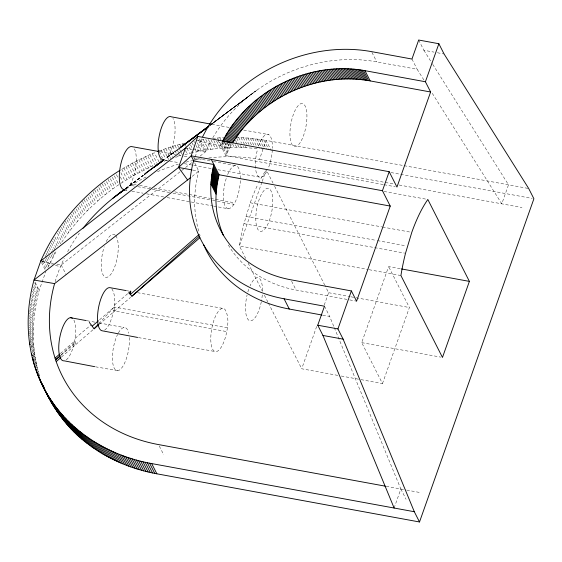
<?xml version="1.0" encoding="UTF-8"?>
<svg xmlns="http://www.w3.org/2000/svg" width="562" height="562" viewBox="0 0 562 562"><rect width="100%" height="100%" fill="white"/><g stroke="black" fill="none" stroke-linecap="round" stroke-linejoin="round"><path stroke-width="0.42" stroke-dasharray="2.81 2.11" d="M37.415 369.656L38.525 371.847C30.812 345.279 32.238 316.785 39.207 290.266L45.936 271.256M111.845 288.826C116.32 295.521 113.594 303.635 114.746 310.997L226.767 331.601C228.151 324.386 228.903 316.251 225.095 309.634A21.911 7.65 -79.6 0 0 212.598 324.752A21.911 7.65 -79.6 0 0 214.621 351.355A21.911 7.65 -79.6 0 0 226.767 331.601M262.306 294.952L261.871 298.598A21.911 7.65 -79.6 0 1 261.463 301.014M66.253 359.856A21.911 7.65 -79.6 0 0 74.058 343.965L75.139 338.345L75.645 327.681A21.911 7.65 -79.6 0 0 72.308 318.176M104.63 330.119A21.911 7.65 -79.6 0 0 113.517 310.786L114.283 307.014L227.533 327.829M245.735 258.436L239.384 245.917A93.109 32.519 -79.6 0 1 243.964 223.669L250.245 202.777A93.109 32.519 -79.6 0 1 257.839 184.477M194.059 160.156L194.888 157.725M195.162 156.917L200.416 141.533A142.404 121.294 -26.9 0 1 201.87 138.364M208.818 157.964A164.315 139.952 -26.9 0 1 259.475 159.404L266.072 140.367L403.256 165.523M261.906 182.271L239.384 245.917L368.272 269.549M262.201 181.442L266.297 169.872L273.048 183.17M337.797 375.388L301.71 368.77L316.919 325.784M324.232 305.117L328.622 292.718L325.054 285.679M360.994 379.638L382.476 383.579L361.703 342.63L388.616 266.578L401.507 268.945M382.476 383.579L409.396 307.533L388.616 266.578M394.124 508.027L400.847 489.017L334.348 327.787M55.132 281.724A164.315 139.952 -26.9 0 1 60.415 266.802L61.195 264.962A164.315 139.952 -26.9 0 1 64.258 258.26M47.896 267.491L56.643 250.504M213.63 206.092L228.256 208.769C231.284 208.467 233.392 205.327 234.754 202.861A21.911 7.65 -79.6 0 0 239.595 170.715A21.911 7.65 -79.6 0 0 227.434 175.098M383.207 184.526L225.819 155.611L227.09 152.941L221.892 142.706L220.627 145.375L200.416 141.533M227.09 152.941L232.092 143.795M114.367 175.927L118.821 184.701C95.772 200.311 75.673 220.416 60.668 243.908L56.214 235.127M98.842 323.67L114.283 307.014L99.038 320.242M126.232 189.141L129.97 185.256L143.057 175.26M61.314 354.636L75.245 341.829M60.345 353.526L74.886 340.867L75.87 344.499L61.455 357.053M75.87 344.499L94.086 328.798M99.249 324.344L130.567 297.361M114.304 305.159L128.663 292.844M60.949 355.317L75.603 342.792M75.139 338.345L91.227 324.731M209.872 125.558L251.088 94.479A142.404 121.294 -26.9 0 1 376.765 61.876L417.152 69.281L424.127 80.373M192.162 176.37L198.751 171.157L193.778 160.964M56.931 264.14L61.195 264.962L191.79 162.601M194.557 160.43L197.318 158.266M200.086 156.103L205.615 151.768A142.404 121.294 -26.9 0 1 211.08 140.809M125.846 188.396L133.025 183.093L130.623 183.816L129.97 185.256L136.854 186.514M125.537 188.727L131.845 183.985L136.137 184.772M167.047 157.648L175.182 151.522M210.982 124.624L255.527 91.135M125.572 188.642L143.085 175.485M166.907 157.599L174.613 151.81M211.593 124.061L254.031 92.231M125.523 188.762L143.408 175.295M166.872 157.683L175.189 151.48M257.031 90.046L209.9 125.389L248.193 96.79M209.774 125.445L249.633 95.624M125.874 188.453L143.345 175.379M167.104 157.592L174.094 152.365M174.937 151.431L167.237 157.177L168.284 155.688A21.911 7.65 -79.6 0 0 172.956 118.463M120.837 183.345L135.407 174.515L152.864 165.839L147.673 155.604L132.358 163.106L119.734 170.476M147.673 155.604L154.402 152.759L159.594 162.994M158.934 150.988L172.731 146.303L184.399 143.134M164.125 161.224L167.933 159.833M175.604 157.255L180.247 155.857L179.503 154.395M184.905 154.564L191.157 153.005M256.989 148.579C235.267 146.352 213.209 147.946 191.937 152.822L188.972 146.97M196.173 140.648L205.636 139.158L210.827 149.394M212.738 138.329L223.774 137.542M236.314 137.395L250.266 138.189L266.072 140.367L271.27 150.602M217.894 169.724L261.197 177.36L263.676 175.913L265.587 173.44A21.911 7.65 -79.6 0 0 267.681 169.598M131.845 183.985L130.623 183.816A21.911 7.65 -79.6 0 0 134.121 148.424M113.517 310.786L114.746 310.997M95.505 366.81L117.802 370.674M165.404 160.268L168.846 160.887M169.71 161.041L179.173 162.748M184.336 163.675L192.942 165.228M193.806 165.383L211.874 168.635M229.113 127.426L211.157 124.16M243.704 130.068L268.587 134.571M159.503 151.628L175.646 154.55M138.47 337.593L215.26 351.573M418.683 40.028L423.874 50.271L433.976 52.118M437.341 52.737L444.071 53.973M404.12 165.678L528.709 188.523M390.962 172.548L532.179 198.442M259.475 159.404L393.997 184.069M399.175 185.017L521.979 207.533M185.418 148.066L192.148 149.302M192.991 149.457L205.615 151.768L198.934 138.603M384.064 184.687L395.248 186.739M384.015 191.452L427.837 199.489M178.21 155.028L183.352 155.976M184.21 156.131L188.488 156.917M192.773 157.711L212.471 161.336M213.328 161.498L235.604 165.6M192.857 170.082L198.751 171.157A142.404 121.294 -26.9 0 0 198.688 231.045M250.245 202.777L381.71 226.879M382.567 227.041L410.063 232.078M139.566 185.404L150.714 187.448M154.143 188.073L170.441 191.066M174.726 191.853L209.886 198.302M210.743 198.456L234.754 202.861M137.711 186.668L151.48 189.19M152.344 189.345L169.555 192.492M172.998 193.124L211.726 200.205M212.584 200.36L234.101 204.294M131.873 191.143L143.057 193.188M146.499 193.82L163.711 196.967M167.153 197.592L190.392 201.842M191.256 202.004L212.766 205.938M245.889 216.489L376.491 240.438M377.348 240.599L405.708 245.798M243.964 223.669L404.647 253.132M369.129 269.711L400.917 275.535M328.622 292.718L350.105 296.659M350.962 296.813L355.261 297.607M356.118 297.762L409.396 307.533M228.32 244.997A120.521 102.656 -26.9 0 0 296.083 290.034L348.911 299.757M349.761 299.911L356.582 301.169M322.799 315.177L329.669 316.441L334.018 326.972M361.703 342.63L440.748 357.123M87.152 320.747L94.88 322.167M99.172 322.953L124.069 327.527M341.232 376.02L360.137 379.483M386.192 486.327L405.897 489.945M406.74 490.099L421.043 492.719M127.145 290.772L128.867 291.088M137.451 292.669L223.29 308.496M53.523 263.48L40.745 261.021L52.217 264.393M55.498 265.355L60.415 266.802M228.256 208.769L226.402 207.884L224.919 205.587A21.911 7.65 -79.6 0 1 227.125 175.885M259.201 177.163L257.522 175.52L256.286 172.534A21.911 7.65 -79.6 0 1 257.586 149.176M423.874 50.271L432.248 63.576M432.712 64.314L508.512 184.821L501.782 203.83L431.567 92.196M411.953 59.045L417.152 69.281M371.939 52.371L376.765 61.876M263.957 139.994L268.776 149.499M261.695 139.622L266.521 149.127M259.426 139.278L264.245 148.79M257.143 138.969L262.342 149.204M254.86 138.681L259.679 148.185M252.563 138.421L257.389 147.925M250.266 138.189L253.975 145.502M274.635 186.303L324.653 284.899M247.954 137.985L252.408 146.759M245.636 137.809L248.98 144.392M243.318 137.669L246.655 144.244M240.986 137.55L245.067 145.593M245.439 146.324L246.184 147.785M324.478 306.206L329.669 316.441M238.653 137.458L241.625 143.31M243.107 146.232L243.845 147.694M236.686 138.126L238.913 142.516M240.395 145.439L241.512 147.63M235.457 140.289L237.312 143.942M237.684 144.673L239.166 147.602M235.338 144.666L236.82 147.595M232.612 143.963L234.466 147.616M229.886 143.282L232.113 147.666M229.092 143.451L230.575 146.38M227.617 143.289L229.844 147.68M227.526 143.359L229.753 147.75M225.783 142.404L229.127 148.986M400.847 489.017L406.045 499.253M224.793 142.734L227.392 147.855M224.35 142.256L228.432 150.3M222.559 141.378L227.75 151.621M219.833 137.753L221.695 141.406M222.06 142.137L225.032 147.989M291.629 281.26L296.083 290.034M221.252 144.034L226.444 154.276M217.473 137.915L222.664 148.15M218.028 140.254L225.819 155.611M216.588 141.034L220.297 148.347M213.848 140.521L217.93 148.565M211.115 140.036L215.562 148.811M208.376 139.58L213.195 149.092M203.268 139.488L208.46 149.724M200.901 139.847L206.092 150.082M198.534 140.233L203.732 150.468M197.283 142.839L201.365 150.883M193.813 141.09L194.55 142.551M196.04 145.481L199.004 151.326M192.197 143.022L193.307 145.221M194.789 148.143L196.644 151.796M190.581 144.982L192.436 148.642M248.116 263.135L262.405 291.306M264.393 295.219L267.962 302.258M268.362 303.037L301.71 368.77M185.509 145.333L186.626 147.525M186.991 148.256L189.591 153.377M182.053 143.717L183.163 145.909M185.39 150.3L187.244 153.953M179.714 144.322L181.196 147.251M177.381 144.961L179.236 148.614M179.608 149.344L180.718 151.536M181.09 152.267L182.573 155.196M175.049 145.621L179.13 153.665M172.731 146.303L177.178 155.084M170.412 147.019L174.122 154.332M168.101 147.764L173.293 157.999M165.797 148.53L170.989 158.765M163.5 149.323L168.698 159.559M161.217 150.138L165.664 158.92M159.306 151.719L162.643 158.301M160.374 159.172L161.484 161.364M152.147 153.679L157.339 163.914M149.906 154.627L155.098 164.863M145.446 156.601L150.644 166.837M143.24 157.62L148.431 167.862M141.034 158.674L146.232 168.909M138.849 159.741L144.041 169.984M136.671 160.844L141.863 171.08M134.508 161.961L139.699 172.197M132.358 163.106L137.55 173.349M130.215 164.28L135.407 174.515M128.094 165.467L133.285 175.709M125.979 166.689L131.171 176.925M123.886 167.926L129.077 178.161M121.799 169.19L126.998 179.426M120.844 172.667L124.926 180.711M120.282 176.897L122.874 182.018M116.39 174.571L117.872 177.501M112.365 177.297L116.812 186.071M110.377 178.695L114.831 187.469M108.037 179.383L112.857 188.888M106.45 181.547L110.904 190.321M104.518 183.008L108.972 191.782M102.228 183.76L107.054 193.265M100.331 185.256L105.15 194.761M98.821 187.504L103.275 196.286M96.959 189.05L101.413 197.824M94.746 189.879L99.572 199.384M92.927 191.452L97.746 200.964M91.494 193.785L95.947 202.559M89.709 195.4L94.163 204.175M87.953 197.037L92.4 205.811M86.211 198.688L90.665 207.462M84.117 199.629L88.944 209.134M82.424 201.315L87.243 210.827M81.118 203.753L85.572 212.534M79.46 205.481L83.914 214.255M77.83 207.223L82.284 215.998M76.221 208.98L80.675 217.754M74.634 210.75L79.087 219.524M72.702 211.811L77.521 221.316M71.536 214.34L75.982 223.121M70.018 216.166L74.465 224.94M68.522 218L72.976 226.774M67.054 219.847L71.507 228.622M65.241 220.978L70.067 230.483M63.822 222.854L68.648 232.366M62.804 225.481L67.25 234.256M61.434 227.385L65.88 236.159M60.085 229.303L64.539 238.077M58.771 231.235L63.225 240.009M57.479 233.174L61.932 241.948M54.971 237.094L59.052 245.137M159.285 446.052L163.739 454.827M53.762 239.075L57.472 246.388M52.575 241.063L55.912 247.645M51.416 243.065L55.125 250.378M61.195 264.962L66.014 274.467M50.285 245.074L53.622 251.657M53.994 252.387L54.739 253.848M49.182 247.09L52.147 252.942M52.519 253.673L53.629 255.872M48.1 249.121L50.699 254.242M51.072 254.972L52.554 257.895M47.053 251.165L48.908 254.818M49.28 255.548L51.507 259.939M46.028 253.209L47.517 256.132M47.889 256.869L50.482 261.983M45.037 255.267L46.147 257.459M46.52 258.19L49.491 264.042M45.185 259.525L48.522 266.107M43.506 260.136L47.215 267.449M42.283 261.365L46.73 270.139M41.483 262.482L45.192 269.795M35.125 282.222L39.207 290.266M34.711 282.749L39.164 291.523M34.528 285.496L38.609 293.54M33.608 286.908L38.054 295.682M33.081 289.051L37.535 297.825M32.589 291.2L37.036 299.975M32.491 294.081L36.572 302.124M31.69 295.5L36.137 304.274M31.655 298.387L35.736 306.43M30.91 299.806L35.364 308.58M30.938 302.693L35.02 310.737M30.257 304.119L34.711 312.894M30.348 307.007L34.43 315.05M30.095 309.156L34.177 317.2M29.512 310.582L33.959 319.357M29.322 312.732L33.769 321.506M29.533 315.619L33.615 323.663M29.407 317.762L33.488 325.805M29.681 320.642L33.397 327.955M29.617 322.785L33.327 330.098M29.589 324.927L33.298 332.24M29.582 327.063L33.291 334.376M29.61 329.199L33.32 336.512M29.674 331.327L33.383 338.64M29.393 332.725L33.474 340.769M29.512 334.84L33.594 342.883M30.039 337.685L33.748 344.998M30.222 339.799L33.931 347.112M30.067 341.169L34.149 349.213M31.051 344.731L34.387 351.306M30.959 346.087L34.668 353.4M31.634 348.904L34.97 355.486M32.343 351.707L35.308 357.558M33.081 354.51L35.68 359.624M33.109 355.837L36.08 361.689M33.537 357.889L36.509 363.74M34.373 360.663L36.966 365.778M35.23 363.424L37.457 367.815M35.75 365.448L37.977 369.838M38.609 373.653L39.719 375.845L38.722 372.522M199.594 234.101L200.086 235.618M129.344 337.53C129.548 342.946 129.063 348.538 127.757 353.814A21.911 7.65 -79.6 0 1 114.269 368.236A21.911 7.65 -79.6 0 1 117.563 334.481M262.552 290.666L262.433 287.892A21.911 7.65 -79.6 0 0 250.062 285.854M67.651 251.664A164.315 139.952 -26.9 0 1 79.347 233.188M126.633 188.277A164.315 139.952 -26.9 0 1 147.103 176.482M157.515 171.684A164.315 139.952 -26.9 0 1 178.365 164.216M185.917 162.165A164.315 139.952 -26.9 0 1 193.518 160.437M195.597 160.022A164.315 139.952 -26.9 0 1 201.856 158.92M212.829 137.746A142.404 121.294 -26.9 0 1 214.663 134.711L215.611 133.208A142.404 121.294 -26.9 0 1 246.774 97.964M258.611 182.91A93.109 32.519 -79.6 0 1 265.812 170.567M115.716 235.661A21.911 7.65 -79.6 0 1 112.604 271.594C111.241 274.059 109.126 277.199 106.106 277.502L104.251 276.616L102.769 274.319A21.911 7.65 -79.6 0 1 104.223 246.746M106.267 241.59A21.911 7.65 -79.6 0 1 115.308 235.218M258.541 146.078A21.911 7.65 -79.6 0 1 267.786 134.304A21.911 7.65 -79.6 0 1 272.38 148.298M272.317 149.822A21.911 7.65 -79.6 0 1 268.011 168.86M118.399 332.908A21.911 7.65 -79.6 0 1 128.74 333.21M261.302 301.822A21.911 7.65 -79.6 0 1 249.373 320.565A21.911 7.65 -79.6 0 1 247.062 295.057M247.87 291.952A21.911 7.65 -79.6 0 1 248.818 289.001M300.298 142.411C298.907 144.511 296.785 147.251 293.891 146.464L292.184 144.933L290.905 142.046A21.911 7.65 -79.6 0 1 295.155 110.293A21.911 7.65 -79.6 0 1 306.536 110.735A21.911 7.65 -79.6 0 1 300.298 142.411M266.163 227.238C264.765 229.338 262.644 232.078 259.749 231.291L258.049 229.76L256.771 226.872A21.911 7.65 -79.6 0 1 261.021 195.119A21.911 7.65 -79.6 0 1 272.394 195.555A21.911 7.65 -79.6 0 1 266.163 227.238"/><path stroke-width="0.84" d="M202.636 136.791A142.404 121.294 -26.9 0 1 209.471 124.469L210.42 122.966A142.404 121.294 -26.9 0 1 371.573 51.641L411.953 59.045L418.683 40.028L438.873 43.731L425.42 81.757L430.611 91.999L396.969 187.055L389.178 171.698L197.824 136.411L191.185 155.843L193.778 160.964L213.855 164.511L211.888 174.248L210.898 184.006L216.096 194.241A120.521 102.656 -26.9 0 0 223.416 235.443M216.096 194.241L217.087 184.491L219.047 174.747L211.256 159.39L191.185 155.843L178.554 167.455L34.015 280.031C23.126 319.09 26.976 363.101 49.379 397.552C71.753 433.176 110.7 456.316 151.684 463.573L414.313 511.729L419.505 521.972L156.875 473.808C131.656 469.193 107.3 459.006 86.998 443.249C65.255 427.078 50.327 403.776 39.628 379.238M198.934 234.677L130.419 294.404L128.663 292.844L130.749 291.158L130.419 294.404L131.887 296.23L199.939 237.691M129.857 293.828L130.749 291.158M119.734 170.476C85.199 191.972 57.169 223.795 40.745 261.021L34.015 280.031L54.591 283.613L190.848 177.402M187.575 179.988L178.554 167.455L185.418 148.066L197.824 136.411M394.124 508.027L322.939 335.451L317.748 325.215L324.478 306.206L284.091 298.794A142.404 121.294 -26.9 0 1 193.131 162.559L193.778 160.964M210.876 184.006A120.521 102.656 -26.9 0 0 290.891 279.799L351.383 290.933L356.582 301.169L390.239 206.071L382.448 190.715L389.178 171.698M414.313 511.729L343.136 339.153L337.938 328.918L351.383 290.933M469.389 281.386L442.47 357.439L400.917 275.535A93.109 32.519 -79.6 0 1 405.504 253.293L411.777 232.394A93.109 32.519 -79.6 0 1 427.837 199.489L469.389 281.386L401.507 268.945M419.505 521.972L533.9 198.758L528.709 188.523L444.071 53.973L438.873 43.731M222.559 141.378C248.341 90.679 308.974 60.443 364.977 70.671L425.42 81.757M430.611 91.999L370.168 80.914C317.593 71.332 261.007 97.317 232.872 142.516L227.68 132.281M89.323 322.391L94.086 328.798L98.245 324.316M144.399 174.733L146.499 172.632L163.781 159.749M60.05 355.802L55.617 359.877L56.207 361.612A164.315 139.952 -26.9 0 0 158.54 444.584L385.328 486.172M131.887 296.23L199.433 236.202M60.282 355.887L55.617 359.877L55.055 358.127L59.684 354.095M56.207 361.612L60.794 357.622M92.414 325.988L98.378 320.811M175.864 151.009L208.762 126.281M94.086 328.798L98.61 324.906M83.099 228.221A164.315 139.952 -26.9 0 1 112.786 198.344L114.465 197.023A164.315 139.952 -26.9 0 1 124.258 189.872M40.745 261.021L185.418 148.066M144.434 174.206L164.118 159.756L153.595 167.595M112.786 198.344L124.469 189.443M113.629 197.683L124.139 189.78L126.71 190.195M117.865 194.431L124.167 189.696M121.329 191.909L124.82 189.282M183.893 144.799L209.071 125.965M119.587 193.159L124.476 189.499M155.92 165.959L163.612 160.205M179.931 147.946L208.481 126.605M180.542 147.251L208.446 126.443M157.416 151.571L158.934 150.988M163.886 159.608L161.898 159.411L160.219 157.767L158.983 154.782A21.911 7.65 -79.6 0 1 160.957 129.162A21.911 7.65 -79.6 0 1 171.284 116.812L210.314 124.005M94.648 366.663L64.103 360.825A21.911 7.65 -79.6 0 1 59.811 337.326A21.911 7.65 -79.6 0 1 72.308 318.176M158.653 151.48L131.466 146.556A21.911 7.65 -79.6 0 0 121.343 161.989A21.911 7.65 -79.6 0 0 120.788 186.542L122.27 188.839L124.125 189.724M137.613 337.439L102.01 330.758A21.911 7.65 -79.6 0 1 98.533 307.66A21.911 7.65 -79.6 0 1 110.047 287.688L126.288 290.61M211.256 159.39L382.448 190.715M219.047 174.747L390.239 206.071M178.554 167.455L192.021 169.928M204.814 247.413A142.404 121.294 -26.9 0 0 289.29 309.037L321.942 315.022M317.748 325.215L337.938 328.918M322.939 335.451L343.136 339.153M70.369 317.678L86.295 320.586M364.977 70.671L370.168 80.914M363.382 70.391L368.581 80.633M361.921 70.152L367.112 80.394M360.453 69.934L365.644 80.169M358.978 69.73L364.169 79.966M357.495 69.54L362.694 79.783M356.013 69.379L361.204 79.614M354.524 69.224L359.715 79.467M353.027 69.098L358.226 79.333M351.531 68.986L356.722 79.221M350.028 68.887L355.219 79.123M348.524 68.81L353.716 79.052M347.014 68.754L352.205 78.989M345.497 68.712L350.695 78.954M343.986 68.69L349.178 78.926M342.462 68.69L347.66 78.926M340.944 68.704L346.136 78.94M339.42 68.733L344.611 78.975M337.895 68.789L343.087 79.024M336.364 68.859L341.563 79.094M334.84 68.943L340.031 79.179M333.308 69.049L338.5 79.284M331.777 69.175L336.968 79.411M330.245 69.316L335.437 79.551M328.714 69.477L333.905 79.713M327.182 69.653L332.374 79.895M325.644 69.85L330.842 80.092M324.112 70.067L329.311 80.303M322.581 70.299L327.779 80.535M321.057 70.552L326.248 80.788M319.525 70.819L324.717 81.054M317.994 71.107L323.192 81.342M316.469 71.409L321.668 81.645M314.945 71.732L320.143 81.968M313.427 72.069L318.619 82.312M311.903 72.428L317.101 82.663M310.386 72.807L315.584 83.043M308.875 73.193L314.067 83.436M307.365 73.608L312.556 83.843M305.854 74.036L311.053 84.272M304.351 74.479L309.55 84.714M302.855 74.943L308.046 85.178M301.358 75.42L306.557 85.656M299.869 75.919L305.061 86.155M298.387 76.432L303.578 86.667M296.905 76.959L302.096 87.201M295.429 77.507L300.621 87.742M293.961 78.069L299.153 88.311M292.493 78.652L297.691 88.887M291.039 79.249L296.23 89.484M289.585 79.86L294.783 90.103M288.144 80.492L293.336 90.728M286.704 81.139L291.896 91.374M285.271 81.799L290.463 92.042M283.845 82.481L289.044 92.716M282.433 83.176L287.625 93.411M281.021 83.886L286.22 94.121M279.623 84.609L284.815 94.845M278.232 85.354L283.424 95.589M276.848 86.105L282.04 96.348M275.471 86.878L280.663 97.114M274.108 87.665L279.3 97.9M272.753 88.466L277.944 98.708M271.404 89.288L276.595 99.523M270.062 90.117L275.261 100.352M268.734 90.96L273.933 101.202M267.421 91.824L272.612 102.059M266.114 92.695L271.305 102.937M264.814 93.587L270.006 103.822M263.529 94.486L268.72 104.729M262.257 95.407L267.449 105.642M260.993 96.334L266.184 106.576M259.735 97.282L264.934 107.518M258.499 98.238L263.69 108.473M257.27 99.207L262.461 109.45M256.054 100.191L261.246 110.433M254.846 101.188L260.044 111.424M253.659 102.2L258.85 112.435M252.478 103.218L257.67 113.454M251.312 104.251L256.504 114.493M250.16 105.298L255.352 115.54M249.022 106.359L254.214 116.594M247.891 107.426L253.09 117.662M246.781 108.508L251.973 118.744M245.678 109.604L250.877 119.839M244.596 110.707L249.788 120.942M243.529 111.824L248.72 122.059M242.468 112.948L247.666 123.183M241.428 114.086L246.627 124.321M240.403 115.231L245.594 125.466M239.391 116.39L244.582 126.626M238.393 117.556L243.592 127.792M237.417 118.737L242.608 128.972M236.447 119.924L241.646 130.159M235.499 121.118L240.691 131.353M234.565 122.326L239.756 132.562M233.644 123.542L238.843 133.777M232.745 124.764L237.937 134.999M231.86 125.993L237.052 136.229M230.989 127.237L236.188 137.472M230.139 128.487L235.33 138.723M229.303 129.745L234.495 139.98M228.481 131.009L233.68 141.245M226.893 133.559L231.72 143.064M226.128 134.845L230.209 142.888M225.376 136.137L228.72 142.72M224.645 137.437L227.245 142.558M223.929 138.751L225.418 141.673M223.233 140.057L224.35 142.256M284.091 298.794L289.29 309.037M213.518 165.895L218.709 176.131M213.195 167.286L218.386 177.522M212.893 168.677L218.091 178.913M212.612 170.068L217.81 180.311M212.352 171.466L217.543 181.702M212.113 172.857L217.304 183.093M211.888 174.248L217.087 184.491M211.691 175.646L216.883 185.882M211.509 177.037L216.7 187.279M211.347 178.435L216.539 188.67M211.207 179.826L216.398 190.068M211.08 181.224L216.279 191.459M210.982 182.615L216.173 192.85M151.684 463.573L156.875 473.808M149.569 463.172L154.768 473.408M147.342 462.723L152.534 472.958M145.122 462.238L150.314 472.473M142.91 461.732L148.101 471.968M140.711 461.191L145.902 471.434M138.526 460.629L143.717 470.872M136.348 460.039L141.54 470.282M134.185 459.421L139.383 469.663M132.035 458.782L137.233 469.017M129.899 458.107L135.098 468.35M127.778 457.412L132.969 467.647M125.67 456.688L130.862 466.924M123.577 455.937L128.768 466.172M121.497 455.157L126.689 465.392M119.432 454.356L124.624 464.591M117.381 453.527L122.572 463.762M115.343 452.67L120.542 462.905M113.327 451.785L118.519 462.027M111.325 450.879L116.517 461.121M109.344 449.944L114.536 460.187M107.37 448.989L112.569 459.224M105.424 448.005L110.616 458.241M103.492 447.001L108.684 457.236M101.574 445.961L106.773 456.204M99.678 444.907L104.876 455.143M97.802 443.825L102.994 454.061M95.94 442.716L101.139 452.958M94.107 441.584L99.298 451.827M92.287 440.432L97.479 450.668M90.489 439.252L95.68 449.495M88.705 438.051L93.903 448.293M86.948 436.829L92.14 447.064M85.213 435.578L90.405 445.814M83.492 434.307L88.691 444.542M81.799 433.014L86.998 443.249M80.127 431.7L85.319 441.936M78.476 430.359L83.668 440.594M76.846 428.996L82.045 439.238M75.245 427.619L80.436 437.854M73.657 426.214L78.856 436.449M72.098 424.788L77.296 435.023M70.566 423.341L75.758 433.576M29.47 343.164L30.215 344.625M69.049 421.872L74.247 432.115M67.566 420.39L72.758 430.625M66.098 418.88L71.29 429.115M64.658 417.348L69.85 427.591M63.246 415.803L68.438 426.045M31.31 353.498L32.427 355.697M61.855 414.236L67.047 424.472M60.492 412.649L65.684 422.891M32.266 357.572L33.376 359.771M59.151 411.047L64.342 421.282M32.786 359.603L33.523 361.064M57.837 409.424L63.028 419.659M33.334 361.612L34.078 363.073M56.551 407.78L61.743 418.016M33.917 363.614L34.654 365.082M55.287 406.122L60.478 416.358M34.528 365.609L35.638 367.801M54.05 404.443L59.242 414.679M35.167 367.59L36.277 369.789M52.842 402.743L58.034 412.986M35.835 369.564L38.061 373.948M51.662 401.029L56.853 411.272M36.537 371.524L38.019 374.447M50.503 399.301L55.701 409.536M37.268 373.47L39.495 377.861M49.379 397.552L54.57 407.794M38.026 375.409L40.253 379.793M48.276 395.796L53.467 406.031M38.813 377.327L44.005 387.569L43.218 385.644M47.201 394.011L52.399 404.254M40.478 381.134L51.353 402.455M41.356 383.017L49.344 398.816M55.055 358.127A164.315 139.952 -26.9 0 1 54.591 283.613M204.147 245.973A142.404 121.294 -26.9 0 1 203.5 244.526"/></g></svg>
